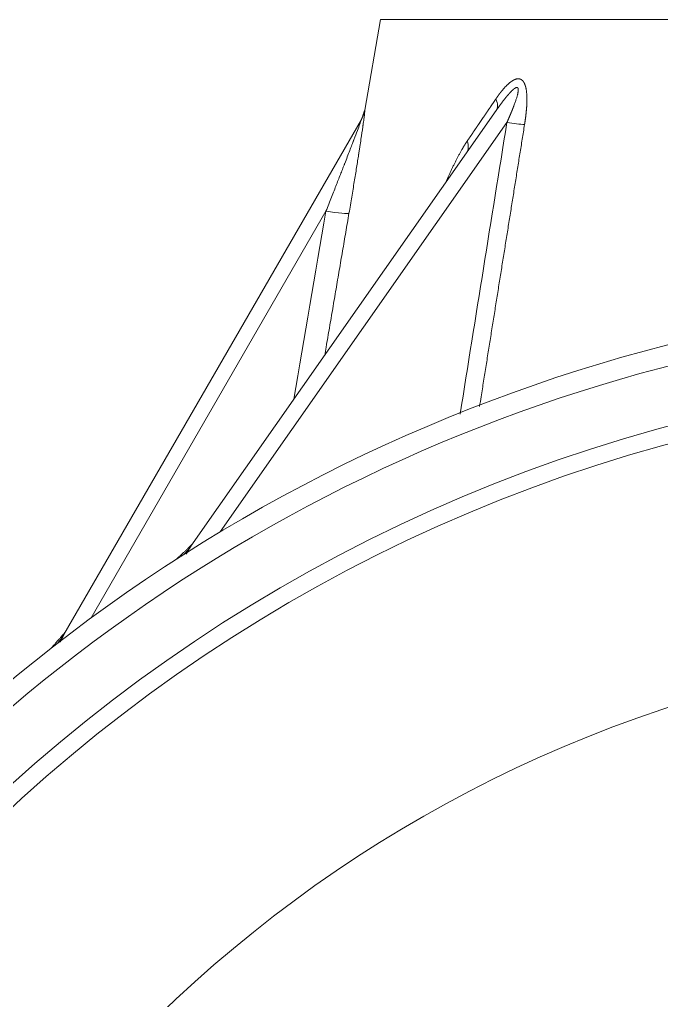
# Model space of a CAD drawing. Header units: millimetres. Extents: x 4664 to 8864, y -38 to 2932.
# Drawn here: x 5710 to 5768.3, y 1257.2 to 1346.2 of the extents above; entities that cross this region are included whole.
import ezdxf

# ---------------------------------------------------------------- set-up
doc = ezdxf.new("R2010")
doc.units = ezdxf.units.MM

msp = doc.modelspace()

# ---------------------------------------------------------------- linework, layer by layer
at = {"lineweight": 5}
for p, q in [((5742.788, 1346.224), (5741.34, 1338.013)), ((5870.338, 1346.224), (5742.788, 1346.224)), ((5725.578, 1298.426), (5753.27, 1337.975)), ((5714.054, 1290.409), (5741.045, 1337.158)), ((5754.242, 1336.88), (5728.231, 1299.733)), ((5737.825, 1328.827), (5716.529, 1291.94))]:
    msp.add_line(p, q, dxfattribs=at)
for radius, start, end in [(152.045, 93.26966, 143.84036), (150.173, 95.94826, 142.88571), (144.895, 99.21003, 177.26473), (143.338, 99.21003, 177.26473), (120.442, 105.01823, 176.70933)]:
    msp.add_arc((5806.563, 1169.419), radius, start, end, dxfattribs=at)
for centre, major_axis, ratio, start_param, end_param in [((5751.131, 1339.473), (-2.14, 1.498), 0.494466, 3.141593, 3.84764), ((5738.783, 1338.464), (2.262, -1.306), 0.998069, 0, 0.349647), ((5753.852, 1337.153), (-2.579, 0.415), 0.080603, 1.73552, 2.467015), ((5748.451, 1335.646), (-2.14, 1.498), 0.547459, 3.141593, 3.807989), ((5737.352, 1329.1), (-2.575, 0.439), 0.074009, 1.768131, 3.060143), ((5721.299, 1301.422), (-4.279, 2.996), 0.908937, 2.932178, 3.141593), ((5709.53, 1293.021), (-4.524, 2.612), 0.902386, 2.944143, 3.141593)]:
    msp.add_ellipse(centre, major_axis=major_axis, ratio=ratio, start_param=start_param, end_param=end_param, dxfattribs=at)
for points, knots in [([(5753.239, 1339.019), (5753.243, 1339.026), (5753.252, 1339.038), (5753.265, 1339.057), (5753.278, 1339.076), (5753.29, 1339.094), (5753.303, 1339.112), (5753.316, 1339.131), (5753.328, 1339.149), (5753.341, 1339.167), (5753.353, 1339.185), (5753.366, 1339.203), (5753.378, 1339.221), (5753.391, 1339.238), (5753.403, 1339.256), (5753.416, 1339.273), (5753.428, 1339.291), (5753.44, 1339.308), (5753.453, 1339.325), (5753.465, 1339.342), (5753.477, 1339.359), (5753.489, 1339.375), (5753.502, 1339.392), (5753.514, 1339.409), (5753.526, 1339.425), (5753.538, 1339.441), (5753.55, 1339.458), (5753.562, 1339.474), (5753.574, 1339.49), (5753.586, 1339.506), (5753.598, 1339.521), (5753.61, 1339.537), (5753.621, 1339.553), (5753.633, 1339.568), (5753.645, 1339.583), (5753.657, 1339.599), (5753.668, 1339.614), (5753.68, 1339.629), (5753.692, 1339.644), (5753.703, 1339.659), (5753.715, 1339.673), (5753.726, 1339.688), (5753.738, 1339.702), (5753.749, 1339.717), (5753.761, 1339.731), (5753.772, 1339.745), (5753.784, 1339.759), (5753.817, 1339.799), (5753.871, 1339.865), (5753.947, 1339.954), (5754.023, 1340.039), (5754.098, 1340.12), (5754.173, 1340.198), (5754.248, 1340.272), (5754.322, 1340.342), (5754.384, 1340.398), (5754.434, 1340.442), (5754.471, 1340.474), (5754.508, 1340.504), (5754.545, 1340.533), (5754.582, 1340.561), (5754.618, 1340.588), (5754.653, 1340.613), (5754.689, 1340.637), (5754.724, 1340.66), (5754.758, 1340.682), (5754.792, 1340.702), (5754.826, 1340.721), (5754.86, 1340.739), (5754.893, 1340.756), (5754.926, 1340.771), (5754.958, 1340.785), (5754.99, 1340.798), (5755.022, 1340.809), (5755.05, 1340.818), (5755.075, 1340.826), (5755.097, 1340.832), (5755.119, 1340.837), (5755.14, 1340.841), (5755.162, 1340.845), (5755.183, 1340.848), (5755.204, 1340.85), (5755.225, 1340.852), (5755.246, 1340.853), (5755.267, 1340.853), (5755.287, 1340.853), (5755.308, 1340.852), (5755.328, 1340.85), (5755.348, 1340.847), (5755.368, 1340.844), (5755.394, 1340.839), (5755.425, 1340.831), (5755.461, 1340.82), (5755.496, 1340.806), (5755.529, 1340.789), (5755.562, 1340.77), (5755.593, 1340.749), (5755.623, 1340.725), (5755.652, 1340.699), (5755.676, 1340.675), (5755.694, 1340.655), (5755.707, 1340.639), (5755.72, 1340.623), (5755.733, 1340.606), (5755.746, 1340.588), (5755.758, 1340.57), (5755.77, 1340.551), (5755.782, 1340.532), (5755.794, 1340.512), (5755.805, 1340.491), (5755.816, 1340.47), (5755.827, 1340.449), (5755.838, 1340.426), (5755.848, 1340.403), (5755.858, 1340.38), (5755.868, 1340.356), (5755.878, 1340.331), (5755.887, 1340.306), (5755.897, 1340.281), (5755.906, 1340.254), (5755.914, 1340.227), (5755.923, 1340.2), (5755.931, 1340.172), (5755.939, 1340.143), (5755.947, 1340.114), (5755.954, 1340.084), (5755.961, 1340.054), (5755.968, 1340.023), (5755.975, 1339.991), (5755.981, 1339.959), (5755.988, 1339.926), (5755.994, 1339.893), (5756.004, 1339.834), (5756.016, 1339.749), (5756.03, 1339.634), (5756.041, 1339.513), (5756.05, 1339.388), (5756.056, 1339.256), (5756.06, 1339.12), (5756.061, 1338.978), (5756.059, 1338.858), (5756.057, 1338.761), (5756.055, 1338.689), (5756.053, 1338.617), (5756.05, 1338.544), (5756.046, 1338.469), (5756.042, 1338.395), (5756.037, 1338.319), (5756.032, 1338.243), (5756.026, 1338.166), (5756.02, 1338.088), (5756.013, 1338.01), (5756.006, 1337.93), (5755.998, 1337.85), (5755.991, 1337.782), (5755.985, 1337.726), (5755.981, 1337.682), (5755.975, 1337.637), (5755.97, 1337.592), (5755.965, 1337.546), (5755.959, 1337.5), (5755.953, 1337.453), (5755.948, 1337.406), (5755.941, 1337.359), (5755.935, 1337.311), (5755.929, 1337.262), (5755.922, 1337.213), (5755.915, 1337.164), (5755.908, 1337.114), (5755.901, 1337.064), (5755.893, 1337.013), (5755.886, 1336.962), (5755.878, 1336.911), (5755.87, 1336.859), (5755.862, 1336.806), (5755.854, 1336.753), (5755.848, 1336.718), (5755.845, 1336.7)], [0, 0, 0, 0, 0.002986, 0.00596, 0.008922, 0.011871, 0.014809, 0.017735, 0.020648, 0.02355, 0.02644, 0.029317, 0.032183, 0.035036, 0.037878, 0.040708, 0.043525, 0.046331, 0.049125, 0.051907, 0.054677, 0.057436, 0.060182, 0.062917, 0.06564, 0.068351, 0.07105, 0.073737, 0.076413, 0.079077, 0.081729, 0.08437, 0.086998, 0.089615, 0.092221, 0.094815, 0.097397, 0.099967, 0.102526, 0.105074, 0.10761, 0.110134, 0.112647, 0.115148, 0.117638, 0.120116, 0.122583, 0.125039, 0.141508, 0.1577, 0.173621, 0.189279, 0.204679, 0.21983, 0.234739, 0.249416, 0.256889, 0.264252, 0.271506, 0.278653, 0.285694, 0.292631, 0.299467, 0.306202, 0.312839, 0.319381, 0.325828, 0.332185, 0.338452, 0.344634, 0.350731, 0.356748, 0.362686, 0.368549, 0.37434, 0.378405, 0.382445, 0.386459, 0.390451, 0.394422, 0.398372, 0.402304, 0.406219, 0.410119, 0.414006, 0.417881, 0.421745, 0.425601, 0.429451, 0.433295, 0.437136, 0.44441, 0.451573, 0.458637, 0.465617, 0.472525, 0.479378, 0.48619, 0.492977, 0.499753, 0.503166, 0.506588, 0.510021, 0.513467, 0.516926, 0.520402, 0.523894, 0.527404, 0.530935, 0.534488, 0.538063, 0.541663, 0.545289, 0.548942, 0.552623, 0.556334, 0.560076, 0.56385, 0.567658, 0.5715, 0.575379, 0.579294, 0.583247, 0.587239, 0.59127, 0.595343, 0.599458, 0.603616, 0.607817, 0.612063, 0.616355, 0.620693, 0.625078, 0.639076, 0.653518, 0.668424, 0.683813, 0.699701, 0.716103, 0.733035, 0.750507, 0.758932, 0.767427, 0.775995, 0.784636, 0.79335, 0.80214, 0.811004, 0.819945, 0.828964, 0.83806, 0.847235, 0.856489, 0.865824, 0.875239, 0.880357, 0.885527, 0.890749, 0.896024, 0.90135, 0.906729, 0.912161, 0.917645, 0.923183, 0.928772, 0.934415, 0.940111, 0.94586, 0.951662, 0.957517, 0.963426, 0.969388, 0.975403, 0.981472, 0.987594, 0.99377, 1, 1, 1, 1]), ([(5754.242, 1336.88), (5754.247, 1336.891), (5754.256, 1336.911), (5754.269, 1336.942), (5754.283, 1336.972), (5754.296, 1337.003), (5754.31, 1337.033), (5754.323, 1337.063), (5754.336, 1337.093), (5754.349, 1337.123), (5754.362, 1337.152), (5754.375, 1337.182), (5754.388, 1337.211), (5754.4, 1337.24), (5754.413, 1337.269), (5754.426, 1337.298), (5754.438, 1337.327), (5754.45, 1337.355), (5754.462, 1337.384), (5754.475, 1337.412), (5754.487, 1337.44), (5754.498, 1337.468), (5754.51, 1337.496), (5754.522, 1337.523), (5754.534, 1337.551), (5754.545, 1337.578), (5754.557, 1337.605), (5754.568, 1337.632), (5754.579, 1337.659), (5754.59, 1337.686), (5754.601, 1337.712), (5754.612, 1337.739), (5754.623, 1337.765), (5754.634, 1337.791), (5754.645, 1337.817), (5754.655, 1337.843), (5754.666, 1337.868), (5754.676, 1337.894), (5754.687, 1337.919), (5754.697, 1337.944), (5754.707, 1337.969), (5754.717, 1337.994), (5754.727, 1338.018), (5754.737, 1338.043), (5754.746, 1338.067), (5754.756, 1338.092), (5754.766, 1338.116), (5754.775, 1338.139), (5754.784, 1338.163), (5754.794, 1338.187), (5754.803, 1338.21), (5754.812, 1338.233), (5754.821, 1338.257), (5754.83, 1338.28), (5754.839, 1338.302), (5754.847, 1338.325), (5754.856, 1338.347), (5754.865, 1338.37), (5754.873, 1338.392), (5754.899, 1338.46), (5754.94, 1338.571), (5754.995, 1338.723), (5755.044, 1338.866), (5755.089, 1339.002), (5755.129, 1339.13), (5755.164, 1339.249), (5755.194, 1339.361), (5755.22, 1339.464), (5755.241, 1339.559), (5755.257, 1339.646), (5755.268, 1339.725), (5755.275, 1339.796), (5755.276, 1339.859), (5755.274, 1339.914), (5755.267, 1339.958), (5755.256, 1339.992), (5755.243, 1340.018), (5755.227, 1340.039), (5755.208, 1340.055), (5755.186, 1340.065), (5755.161, 1340.07), (5755.133, 1340.069), (5755.102, 1340.063), (5755.068, 1340.052), (5755.031, 1340.035), (5755.001, 1340.019), (5754.979, 1340.005), (5754.965, 1339.996), (5754.951, 1339.987), (5754.936, 1339.977), (5754.921, 1339.966), (5754.906, 1339.955), (5754.89, 1339.943), (5754.874, 1339.93), (5754.858, 1339.916), (5754.841, 1339.902), (5754.823, 1339.888), (5754.806, 1339.872), (5754.788, 1339.856), (5754.769, 1339.84), (5754.75, 1339.822), (5754.731, 1339.804), (5754.711, 1339.786), (5754.691, 1339.766), (5754.67, 1339.745), (5754.646, 1339.721), (5754.62, 1339.695), (5754.594, 1339.668), (5754.567, 1339.639), (5754.539, 1339.609), (5754.51, 1339.579), (5754.481, 1339.547), (5754.452, 1339.514), (5754.421, 1339.479), (5754.39, 1339.444), (5754.359, 1339.408), (5754.327, 1339.37), (5754.294, 1339.331), (5754.26, 1339.291), (5754.23, 1339.254), (5754.202, 1339.221), (5754.177, 1339.19), (5754.152, 1339.16), (5754.127, 1339.128), (5754.101, 1339.096), (5754.076, 1339.064), (5754.049, 1339.031), (5754.023, 1338.997), (5753.996, 1338.963), (5753.969, 1338.929), (5753.942, 1338.893), (5753.914, 1338.857), (5753.886, 1338.821), (5753.858, 1338.784), (5753.83, 1338.747), (5753.801, 1338.708), (5753.772, 1338.67), (5753.743, 1338.631), (5753.713, 1338.591), (5753.683, 1338.551), (5753.653, 1338.51), (5753.623, 1338.468), (5753.592, 1338.426), (5753.561, 1338.384), (5753.53, 1338.34), (5753.498, 1338.297), (5753.467, 1338.252), (5753.435, 1338.208), (5753.402, 1338.162), (5753.37, 1338.116), (5753.337, 1338.07), (5753.303, 1338.022), (5753.281, 1337.991), (5753.27, 1337.975)], [0, 0, 0, 0, 0.005086, 0.010145, 0.015177, 0.020182, 0.02516, 0.030111, 0.035036, 0.039933, 0.044804, 0.049648, 0.054465, 0.059255, 0.064019, 0.068755, 0.073465, 0.078148, 0.082804, 0.087433, 0.092036, 0.096611, 0.10116, 0.105682, 0.110178, 0.114646, 0.119088, 0.123503, 0.127891, 0.132252, 0.136587, 0.140895, 0.145176, 0.149431, 0.153659, 0.15786, 0.162034, 0.166182, 0.170303, 0.174397, 0.178465, 0.182506, 0.18652, 0.190507, 0.194468, 0.198403, 0.202311, 0.206192, 0.210046, 0.213874, 0.217676, 0.22145, 0.225198, 0.22892, 0.232615, 0.236284, 0.239926, 0.243541, 0.24713, 0.250693, 0.276511, 0.300968, 0.32407, 0.345825, 0.366241, 0.385332, 0.40311, 0.419592, 0.434801, 0.448764, 0.461516, 0.473104, 0.483591, 0.493061, 0.501627, 0.508002, 0.514019, 0.519802, 0.525487, 0.531221, 0.537146, 0.54339, 0.550064, 0.557259, 0.565046, 0.573483, 0.576339, 0.579289, 0.582334, 0.585476, 0.588716, 0.592054, 0.595493, 0.599032, 0.602674, 0.606418, 0.610265, 0.614216, 0.618272, 0.622433, 0.6267, 0.631073, 0.635552, 0.640138, 0.644832, 0.650645, 0.656641, 0.662822, 0.669189, 0.675741, 0.682481, 0.689408, 0.696522, 0.703825, 0.711317, 0.718998, 0.726868, 0.734929, 0.74318, 0.751621, 0.757686, 0.763841, 0.770087, 0.776424, 0.782852, 0.789371, 0.79598, 0.802681, 0.809473, 0.816357, 0.823331, 0.830397, 0.837555, 0.844804, 0.852144, 0.859577, 0.867101, 0.874717, 0.882424, 0.890224, 0.898115, 0.906099, 0.914174, 0.922342, 0.930601, 0.938953, 0.947397, 0.955934, 0.964562, 0.973283, 0.982096, 0.991002, 1, 1, 1, 1]), ([(5750.639, 1335.192), (5750.649, 1335.206), (5750.668, 1335.235), (5750.697, 1335.277), (5750.726, 1335.32), (5750.756, 1335.363), (5750.785, 1335.406), (5750.814, 1335.449), (5750.843, 1335.492), (5750.872, 1335.535), (5750.902, 1335.578), (5750.931, 1335.621), (5750.96, 1335.665), (5750.99, 1335.708), (5751.019, 1335.751), (5751.049, 1335.795), (5751.078, 1335.838), (5751.108, 1335.882), (5751.138, 1335.925), (5751.167, 1335.969), (5751.197, 1336.013), (5751.227, 1336.056), (5751.256, 1336.1), (5751.286, 1336.144), (5751.316, 1336.188), (5751.346, 1336.232), (5751.376, 1336.276), (5751.406, 1336.32), (5751.436, 1336.364), (5751.466, 1336.408), (5751.496, 1336.452), (5751.526, 1336.497), (5751.556, 1336.541), (5751.586, 1336.586), (5751.616, 1336.63), (5751.647, 1336.675), (5751.677, 1336.719), (5751.707, 1336.764), (5751.738, 1336.808), (5751.768, 1336.853), (5751.798, 1336.898), (5751.829, 1336.943), (5751.859, 1336.988), (5751.89, 1337.033), (5751.921, 1337.078), (5751.951, 1337.123), (5751.982, 1337.168), (5752.013, 1337.213), (5752.043, 1337.258), (5752.074, 1337.304), (5752.105, 1337.349), (5752.136, 1337.395), (5752.167, 1337.44), (5752.198, 1337.486), (5752.228, 1337.531), (5752.259, 1337.577), (5752.291, 1337.622), (5752.322, 1337.668), (5752.353, 1337.714), (5752.384, 1337.76), (5752.415, 1337.806), (5752.446, 1337.852), (5752.478, 1337.898), (5752.509, 1337.944), (5752.54, 1337.99), (5752.572, 1338.036), (5752.603, 1338.083), (5752.634, 1338.129), (5752.666, 1338.175), (5752.697, 1338.222), (5752.729, 1338.268), (5752.761, 1338.315), (5752.792, 1338.361), (5752.824, 1338.408), (5752.856, 1338.455), (5752.887, 1338.501), (5752.919, 1338.548), (5752.951, 1338.595), (5752.983, 1338.642), (5753.015, 1338.689), (5753.047, 1338.736), (5753.079, 1338.783), (5753.111, 1338.83), (5753.143, 1338.877), (5753.175, 1338.925), (5753.207, 1338.972), (5753.228, 1339.004), (5753.239, 1339.019)], [0, 0, 0, 0, 0.011365, 0.02274, 0.034124, 0.045518, 0.056921, 0.068334, 0.079756, 0.091188, 0.102629, 0.11408, 0.12554, 0.13701, 0.148489, 0.159977, 0.171476, 0.182983, 0.1945, 0.206027, 0.217563, 0.229109, 0.240664, 0.252228, 0.263803, 0.275386, 0.286979, 0.298582, 0.310194, 0.321816, 0.333447, 0.345088, 0.356738, 0.368398, 0.380067, 0.391746, 0.403434, 0.415132, 0.426839, 0.438556, 0.450282, 0.462018, 0.473763, 0.485518, 0.497283, 0.509057, 0.52084, 0.532633, 0.544436, 0.556248, 0.568069, 0.5799, 0.591741, 0.603591, 0.615451, 0.62732, 0.639199, 0.651087, 0.662985, 0.674893, 0.68681, 0.698736, 0.710672, 0.722618, 0.734573, 0.746537, 0.758511, 0.770495, 0.782488, 0.794491, 0.806504, 0.818525, 0.830557, 0.842598, 0.854648, 0.866708, 0.878778, 0.890857, 0.902946, 0.915044, 0.927152, 0.93927, 0.951397, 0.963533, 0.975679, 0.987835, 1, 1, 1, 1]), ([(5741.355, 1338.011), (5741.362, 1338.023), (5741.361, 1337.989), (5741.35, 1337.869), (5741.342, 1337.792), (5741.327, 1337.673), (5741.319, 1337.605), (5741.315, 1337.569), (5741.312, 1337.551), (5741.311, 1337.542), (5741.31, 1337.537), (5741.31, 1337.535), (5741.31, 1337.534), (5741.31, 1337.533), (5741.31, 1337.533), (5741.31, 1337.533), (5741.31, 1337.533), (5741.31, 1337.533), (5741.31, 1337.533), (5741.294, 1337.405), (5741.273, 1337.253), (5741.237, 1336.99), (5741.218, 1336.85), (5741.192, 1336.67), (5741.179, 1336.577), (5741.172, 1336.529), (5741.169, 1336.505), (5741.167, 1336.493), (5741.166, 1336.487), (5741.166, 1336.483), (5741.166, 1336.482), (5741.165, 1336.481), (5741.165, 1336.481), (5741.165, 1336.481), (5741.165, 1336.481), (5741.165, 1336.48), (5741.165, 1336.48), (5741.118, 1336.151), (5741.064, 1335.778), (5740.97, 1335.154), (5740.937, 1334.934), (5740.884, 1334.589), (5740.857, 1334.412), (5740.823, 1334.199), (5740.807, 1334.09), (5740.798, 1334.036), (5740.794, 1334.008), (5740.792, 1333.994), (5740.791, 1333.988), (5740.79, 1333.984), (5740.79, 1333.982), (5740.79, 1333.981), (5740.79, 1333.981), (5740.79, 1333.981), (5740.79, 1333.981), (5740.79, 1333.981), (5740.79, 1333.981), (5740.73, 1333.6), (5740.605, 1332.808), (5740.398, 1331.523), (5740.169, 1330.141), (5740.003, 1329.155), (5739.916, 1328.646)], [0, 0, 0, 0, 0.0625, 0.0625, 0.09375, 0.109375, 0.117187, 0.121094, 0.123047, 0.124023, 0.124512, 0.124756, 0.124878, 0.124939, 0.124969, 0.124985, 0.124992, 0.124992, 0.125, 0.125, 0.1875, 0.1875, 0.21875, 0.234375, 0.242187, 0.246094, 0.248047, 0.249023, 0.249512, 0.249756, 0.249878, 0.249939, 0.249969, 0.249985, 0.249992, 0.249992, 0.25, 0.25, 0.375, 0.375, 0.4375, 0.4375, 0.46875, 0.484375, 0.492187, 0.496094, 0.498047, 0.499023, 0.499512, 0.499756, 0.499878, 0.499939, 0.499969, 0.499985, 0.499992, 0.499992, 0.5, 0.5, 0.625, 0.75, 0.875, 1, 1, 1, 1]), ([(5737.825, 1328.827), (5738.003, 1329.275), (5738.171, 1329.702), (5738.489, 1330.512), (5738.64, 1330.895), (5738.923, 1331.618), (5739.056, 1331.957), (5739.241, 1332.433), (5739.301, 1332.586), (5739.388, 1332.808), (5739.43, 1332.917), (5739.478, 1333.04), (5739.502, 1333.101), (5739.513, 1333.131), (5739.519, 1333.146), (5739.522, 1333.153), (5739.523, 1333.157), (5739.524, 1333.159), (5739.525, 1333.16), (5739.525, 1333.16), (5739.525, 1333.161), (5739.525, 1333.161), (5739.525, 1333.161), (5739.525, 1333.161), (5739.525, 1333.161), (5739.525, 1333.161), (5739.692, 1333.592), (5739.845, 1333.986), (5740.052, 1334.524), (5740.118, 1334.694), (5740.211, 1334.936), (5740.256, 1335.053), (5740.306, 1335.184), (5740.331, 1335.248), (5740.343, 1335.28), (5740.349, 1335.295), (5740.352, 1335.303), (5740.353, 1335.307), (5740.354, 1335.309), (5740.354, 1335.31), (5740.355, 1335.311), (5740.355, 1335.311), (5740.355, 1335.311), (5740.355, 1335.311), (5740.355, 1335.311), (5740.355, 1335.311), (5740.355, 1335.311), (5740.355, 1335.311), (5740.477, 1335.631), (5740.583, 1335.909), (5740.762, 1336.383), (5740.836, 1336.578), (5740.951, 1336.886), (5740.992, 1336.999), (5741.043, 1337.141), (5741.052, 1337.17), (5741.045, 1337.158)], [0, 0, 0, 0, 0.125, 0.125, 0.25, 0.25, 0.375, 0.375, 0.4375, 0.4375, 0.46875, 0.484375, 0.492187, 0.496094, 0.498047, 0.499023, 0.499512, 0.499756, 0.499878, 0.499939, 0.499969, 0.499985, 0.499992, 0.499996, 0.499996, 0.5, 0.5, 0.625, 0.625, 0.6875, 0.6875, 0.71875, 0.734375, 0.742187, 0.746094, 0.748047, 0.749023, 0.749512, 0.749756, 0.749878, 0.749939, 0.749969, 0.749985, 0.749992, 0.749996, 0.749998, 0.749998, 0.75, 0.75, 0.8125, 0.8125, 0.875, 0.875, 0.9375, 0.9375, 1, 1, 1, 1]), ([(5755.845, 1336.7), (5755.775, 1336.258), (5755.633, 1335.371), (5755.42, 1334.039), (5755.206, 1332.702), (5754.992, 1331.359), (5754.777, 1330.011), (5754.561, 1328.657), (5754.344, 1327.298), (5754.126, 1325.934), (5753.907, 1324.564), (5753.688, 1323.189), (5753.468, 1321.808), (5753.247, 1320.422), (5753.025, 1319.031), (5752.802, 1317.635), (5752.579, 1316.232), (5752.355, 1314.825), (5752.13, 1313.412), (5751.932, 1312.172), (5751.81, 1311.403), (5751.762, 1311.107)], [0, 0, 0, 0, 0.051841, 0.103892, 0.156153, 0.208624, 0.261305, 0.314197, 0.367298, 0.420609, 0.47413, 0.527861, 0.581802, 0.635953, 0.690314, 0.744885, 0.799667, 0.854658, 0.909859, 0.96527, 1, 1, 1, 1]), ([(5748.742, 1331.53), (5748.764, 1331.58), (5748.86, 1331.805), (5748.998, 1332.121), (5749.159, 1332.476), (5749.286, 1332.747), (5749.412, 1333.011), (5749.538, 1333.267), (5749.664, 1333.516), (5749.771, 1333.723), (5749.86, 1333.889), (5749.929, 1334.017), (5749.998, 1334.141), (5750.066, 1334.263), (5750.133, 1334.381), (5750.185, 1334.469), (5750.22, 1334.53), (5750.24, 1334.563), (5750.26, 1334.597), (5750.28, 1334.63), (5750.3, 1334.663), (5750.32, 1334.696), (5750.34, 1334.729), (5750.36, 1334.761), (5750.38, 1334.793), (5750.4, 1334.825), (5750.42, 1334.857), (5750.44, 1334.889), (5750.46, 1334.92), (5750.48, 1334.951), (5750.5, 1334.982), (5750.52, 1335.013), (5750.54, 1335.043), (5750.56, 1335.073), (5750.58, 1335.103), (5750.6, 1335.133), (5750.619, 1335.163), (5750.633, 1335.182), (5750.639, 1335.192)], [0, 0, 0, 0, 0.038357, 0.170371, 0.242427, 0.313216, 0.382755, 0.451063, 0.518159, 0.584064, 0.620148, 0.655605, 0.690437, 0.72465, 0.758248, 0.791235, 0.801057, 0.810847, 0.820604, 0.830329, 0.840021, 0.849681, 0.85931, 0.868906, 0.878471, 0.888005, 0.897507, 0.906977, 0.916417, 0.925826, 0.935203, 0.944551, 0.953868, 0.963154, 0.97241, 0.981637, 0.990833, 1, 1, 1, 1]), ([(5739.916, 1328.646), (5739.867, 1328.361), (5739.77, 1327.79), (5739.623, 1326.934), (5739.476, 1326.075), (5739.33, 1325.214), (5739.182, 1324.352), (5739.035, 1323.487), (5738.887, 1322.621), (5738.739, 1321.753), (5738.591, 1320.883), (5738.442, 1320.011), (5738.293, 1319.137), (5738.144, 1318.262), (5737.994, 1317.384), (5737.853, 1316.552), (5737.761, 1316.013), (5737.719, 1315.767)], [0, 0, 0, 0, 0.066391, 0.132927, 0.199608, 0.266433, 0.333404, 0.400519, 0.46778, 0.535185, 0.602736, 0.670431, 0.738271, 0.806256, 0.874386, 0.942661, 1, 1, 1, 1]), ([(5725.578, 1298.426), (5725.575, 1298.422), (5725.569, 1298.413), (5725.56, 1298.4), (5725.551, 1298.387), (5725.542, 1298.374), (5725.533, 1298.361), (5725.524, 1298.347), (5725.514, 1298.334), (5725.505, 1298.32), (5725.496, 1298.306), (5725.487, 1298.292), (5725.477, 1298.278), (5725.468, 1298.263), (5725.458, 1298.249), (5725.449, 1298.234), (5725.439, 1298.219), (5725.43, 1298.204), (5725.42, 1298.189), (5725.411, 1298.174), (5725.401, 1298.158), (5725.391, 1298.142), (5725.382, 1298.127), (5725.372, 1298.111), (5725.362, 1298.094), (5725.353, 1298.078), (5725.343, 1298.062), (5725.333, 1298.045), (5725.323, 1298.028), (5725.313, 1298.011), (5725.303, 1297.994), (5725.293, 1297.977), (5725.284, 1297.959), (5725.274, 1297.941), (5725.264, 1297.924), (5725.254, 1297.906), (5725.244, 1297.887), (5725.234, 1297.869), (5725.224, 1297.85), (5725.214, 1297.832), (5725.204, 1297.813), (5725.194, 1297.794), (5725.184, 1297.774), (5725.174, 1297.755), (5725.165, 1297.737), (5725.16, 1297.726), (5725.158, 1297.722)], [0, 0, 0, 0, 0.018887, 0.037961, 0.057224, 0.076675, 0.096314, 0.116141, 0.136156, 0.15636, 0.176751, 0.19733, 0.218098, 0.239054, 0.260198, 0.281529, 0.30305, 0.324758, 0.346654, 0.368739, 0.391011, 0.413472, 0.436121, 0.458959, 0.481984, 0.505197, 0.528599, 0.552189, 0.575967, 0.599933, 0.624088, 0.64843, 0.672961, 0.69768, 0.722588, 0.747683, 0.772967, 0.798439, 0.824099, 0.849947, 0.875983, 0.902208, 0.928621, 0.955222, 0.982012, 1, 1, 1, 1]), ([(5714.054, 1290.409), (5714.052, 1290.404), (5714.047, 1290.395), (5714.039, 1290.382), (5714.031, 1290.368), (5714.023, 1290.354), (5714.015, 1290.34), (5714.007, 1290.325), (5713.999, 1290.311), (5713.991, 1290.296), (5713.983, 1290.281), (5713.974, 1290.266), (5713.966, 1290.251), (5713.958, 1290.235), (5713.949, 1290.219), (5713.941, 1290.203), (5713.932, 1290.187), (5713.924, 1290.171), (5713.915, 1290.154), (5713.907, 1290.138), (5713.898, 1290.121), (5713.889, 1290.103), (5713.88, 1290.086), (5713.872, 1290.068), (5713.863, 1290.051), (5713.854, 1290.033), (5713.845, 1290.014), (5713.836, 1289.996), (5713.827, 1289.977), (5713.818, 1289.958), (5713.81, 1289.939), (5713.801, 1289.92), (5713.792, 1289.901), (5713.783, 1289.881), (5713.774, 1289.861), (5713.764, 1289.841), (5713.755, 1289.82), (5713.746, 1289.8), (5713.737, 1289.779), (5713.73, 1289.762), (5713.726, 1289.752), (5713.724, 1289.749)], [0, 0, 0, 0, 0.020884, 0.042043, 0.063476, 0.085183, 0.107165, 0.129421, 0.151952, 0.174757, 0.197837, 0.221191, 0.244819, 0.268722, 0.2929, 0.317352, 0.342078, 0.367079, 0.392354, 0.417904, 0.443728, 0.469827, 0.4962, 0.522848, 0.54977, 0.576967, 0.604438, 0.632184, 0.660204, 0.688499, 0.717069, 0.745912, 0.775031, 0.804424, 0.834091, 0.864033, 0.89425, 0.924741, 0.955506, 0.986546, 1, 1, 1, 1])]:
    msp.add_open_spline(points, degree=3, knots=knots, dxfattribs=at)
for points, degree in [([(5741.333, 1337.971), (5741.022, 1337.119)], 1), ([(5749.997, 1310.408), (5751.409, 1319.233), (5752.824, 1328.057), (5754.242, 1336.88)], 3), ([(5734.922, 1311.773), (5735.887, 1317.458), (5736.855, 1323.142), (5737.825, 1328.827)], 3), ([(5725.763, 1298.691), (5724.31, 1297.294)], 1), ([(5714.227, 1290.708), (5712.921, 1289.205)], 1)]:
    msp.add_open_spline(points, degree=degree, dxfattribs=at)

doc.saveas('drawing.dxf')
